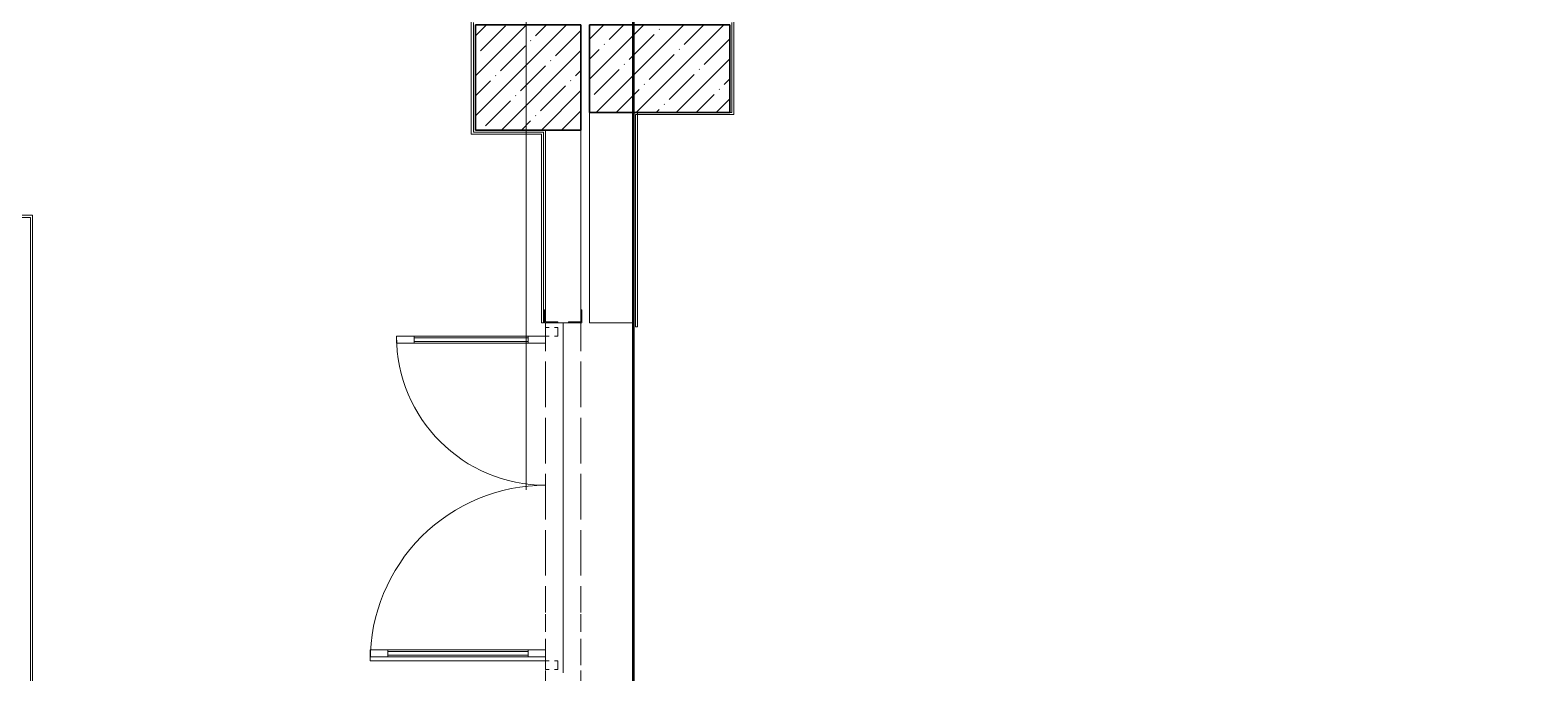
# Model space of a CAD drawing. Header units: millimetres. Extents: x 5993 to 95364, y 94667 to 143522.
# Drawn here: x 45650 to 46347, y 119970 to 120268 of the extents above; entities that cross this region are included whole.
import ezdxf

# ---------------------------------------------------------------- set-up
doc = ezdxf.new("R2010")
doc.units = ezdxf.units.MM
for name, pattern in [('200_ШТРИХ_ш1п0_6_', [160, 100, -60]), ('50_200_ШТРИХ_1Т_ш5_п1_п1_', [1400, 1000, -200, 0, -200]), ('Штрих короткий', [300, 150, -150])]:
    doc.linetypes.add(name, pattern=pattern)
for name, color, linetype, lineweight in [('0-2', 7, 'Continuous', 9), ('S-GRID-____-OTLN-1', 7, '50_200_ШТРИХ_1Т_ш5_п1_п1_', 9), ('Двери', 7, 'Continuous', 9), ('Несущие колонны', 7, 'Continuous', 9), ('Несущие колонны-1', 7, 'Continuous', 35), ('Обобщенные модели', 7, 'Continuous', 9), ('Перекрытия', 7, 'Continuous', 9), ('Перемычка-1', 7, 'Штрих короткий', 9), ('Перемычка_Пунктирные линии-1', 7, '200_ШТРИХ_ш1п0_6_', 9), ('Размеры', 7, 'Continuous', 15), ('Стены', 7, 'Continuous', 9), ('Стены-1', 7, 'Continuous', 13), ('Элементы узлов', 7, 'Continuous', 9)]:
    doc.layers.add(name, color=color, linetype=linetype, lineweight=lineweight)

# ---------------------------------------------------------------- blocks, each defined once
blk = doc.blocks.new('Проем_Дверь_Прямоугольный - 2000х2100h_дверные проемы-35110968-АИ2_01_План напольных покрытий и плинтусов 1го этажа _Часть 1_')
at = {"layer": 'Перемычка-1'}
for p, q in [((1000, 100), (-1000, 100)), ((1000, -100), (-1000, -100))]:
    blk.add_line(p, q, dxfattribs=at)
blk = doc.blocks.new('BSC_Колонна _Прямоугольная - 500х800-V85-АИ2_01_План напольных покрытий и плинтусов 1го этажа _Часть 1_')
at = {"layer": 'Несущие колонны'}
h = blk.add_hatch(dxfattribs=at)
h.set_pattern_fill('FP_117', color=256, style=0, pattern_type=2)
h.set_pattern_definition([(315, (-77400, 52950), (114.04925, 114.04925), []), (315, (-77400, 52835.95), (114.04925, 114.04925), [201.613, -40.323, 3.353, -36.97])])
h.paths.add_polyline_path([(-250, 400), (-250, -400), (250, -400), (250, 400)], flags=0)
at = {"layer": 'Несущие колонны-1'}
for p, q in [((250, 400), (-250, 400)), ((-250, 400), (-250, -400)), ((250, -400), (250, 400)), ((-250, -400), (250, -400))]:
    blk.add_line(p, q, dxfattribs=at)
blk = doc.blocks.new('BSC_Колонна _Прямоугольная - 600х600-V96-АИ2_01_План напольных покрытий и плинтусов 1го этажа _Часть 1_')
at = {"layer": 'Несущие колонны'}
h = blk.add_hatch(dxfattribs=at)
h.set_pattern_fill('FP_129', color=256, style=0, pattern_type=2)
h.set_pattern_definition([(45, (-52200, -77350), (-114.04925, 114.04925), []), (45, (-52085.95, -77350), (-114.04925, 114.04925), [201.613, -40.323, 3.353, -36.97])])
h.paths.add_polyline_path([(-300, -300), (300, -300), (300, 300), (-300, 300)], flags=0)
at = {"layer": 'Несущие колонны-1'}
for p, q in [((300, 300), (-300, 300)), ((-300, 300), (-300, -300)), ((300, -300), (300, 300)), ((-300, -300), (300, -300))]:
    blk.add_line(p, q, dxfattribs=at)
blk = doc.blocks.new('Фахверк_СКБ_Уголок - 200_4420-28235837-АИ2_01_План напольных покрытий и плинтусов 1го этажа _Часть 1_')
at = {"layer": 'Обобщенные модели'}
for p, q in [((200, 156), (125, 156)), ((125, 156), (125, 81)), ((131, 81), (131, 150)), ((131, 150), (200, 150)), ((200, 150), (200, 156)), ((125, 81), (131, 81)), ((131, 19), (125, 19)), ((125, 19), (125, -56)), ((131, -50), (131, 19)), ((125, -56), (200, -56)), ((200, -50), (131, -50)), ((200, -56), (200, -50))]:
    blk.add_line(p, q, dxfattribs=at)
blk = doc.blocks.new('Дверь_Витражная_СКБ_2Ст2 - ДВВ_ДАО_СОШ_Физ_ зал-V303-АИ2_01_План напольных покрытий и плинтусов 1го этажа _Часть 1_')
at = {"layer": 'Двери'}
for p, q in [((-925, 1035), (-925, 35)), ((925, 885), (925, 35))]:
    blk.add_line(p, q, dxfattribs=at)
for centre, radius, start, end in [((-925, 35), 1000, 360, 90), ((925, 35), 850, 90, 180)]:
    blk.add_arc(centre, radius, start, end, dxfattribs=at)
at = {"layer": 'Элементы узлов'}
for p, q in [((-903, 1035), (-863, 1035)), ((-903, 1035), (-903, 35)), ((-863, 1035), (-903, 1035)), ((-903, 1035), (-903, 35)), ((-863, 1035), (-863, 35)), ((-863, 35), (-863, 1035)), ((-903, 935), (-863, 935)), ((-893, 935), (-893, 135)), ((-873, 935), (-873, 135)), ((925, 885), (885, 885)), ((885, 885), (885, 35)), ((925, 885), (885, 885)), ((885, 885), (885, 35)), ((925, 885), (925, 35)), ((925, 35), (925, 885)), ((925, 785), (885, 785)), ((895, 785), (895, 135)), ((915, 785), (915, 135)), ((-903, 135), (-863, 135)), ((925, 135), (885, 135)), ((-975, 35), (-975, 15)), ((-925, 35), (-975, 35)), ((-925, 35), (-975, 35)), ((-975, 35), (-975, 15)), ((-925, 15), (-925, 35)), ((-925, 15), (-925, 35)), ((-863, 35), (-903, 35)), ((-903, 35), (-863, 35)), ((885, 35), (925, 35)), ((885, 35), (925, 35)), ((925, 15), (925, 35)), ((925, 35), (975, 35)), ((925, 35), (925, 15)), ((975, 35), (925, 35)), ((975, 35), (975, 15)), ((975, 15), (975, 35)), ((-975, -15), (-975, -35)), ((-975, -15), (-975, -35)), ((-975, -35), (-925, -35)), ((-975, -35), (-925, -35)), ((-925, -35), (-925, -15)), ((-925, -35), (-925, -15)), ((925, -35), (925, -15)), ((925, -15), (925, -35)), ((975, -35), (925, -35)), ((925, -35), (975, -35)), ((975, -15), (975, -35)), ((975, -35), (975, -15))]:
    blk.add_line(p, q, dxfattribs=at)
blk = doc.blocks.new('АР_Перемычка - АР_Перемычка-35111007-АИ2_01_План напольных покрытий и плинтусов 1го этажа _Часть 1_')
at = {"layer": 'Обобщенные модели'}
blk.add_line((-400, -100), (-392, -100), dxfattribs=at)
at = {"layer": 'Перемычка_Пунктирные линии-1'}
for p, q in [((-400, 100), (2000, 100)), ((-400, -100), (-400, 100)), ((2000, 31), (2000, -31)), ((-400, -100), (2000, -100))]:
    blk.add_line(p, q, dxfattribs=at)

msp = doc.modelspace()

# ---------------------------------------------------------------- linework, layer by layer
at = {"layer": 'S-GRID-____-OTLN-1', "color": 251, "ltscale": 0.6, "true_color": 0x636466}
msp.add_line((45880.62, 121495.1), (45880.62, 119524.33), dxfattribs=at)
at = {"layer": 'Перекрытия'}
msp.add_line((45897.79, 119969.98), (45897.79, 120132.36), dxfattribs=at)
at = {"layer": 'Размеры', "color": 1, "lineweight": 50}
msp.add_lwpolyline([(47883.84, 121052.13), (45930.35, 121052.13), (45930.35, 119802.71), (47883.84, 119802.71)], close=True, dxfattribs=at)
at = {"layer": 'Стены'}
for p, q in [((45855.14, 120219.94), (45855.14, 120272.69)), ((45856.12, 120271.71), (45856.12, 120220.92)), ((45976.1, 120230.04), (45976.1, 120271.71)), ((45977.07, 120272.69), (45977.07, 120229.06)), ((45932.31, 120230.04), (45932.31, 120130.65)), ((45975.12, 120230.04), (45976.1, 120230.04)), ((45931.33, 120130.65), (45931.33, 120229.06)), ((45977.07, 120229.06), (45931.33, 120229.06)), ((45887.7, 120219.94), (45855.14, 120219.94)), ((45856.12, 120220.92), (45888.68, 120220.92)), ((45887.7, 120132.36), (45887.7, 120219.94)), ((45888.68, 120220.92), (45888.68, 120132.36)), ((45452.56, 120182.34), (45651.49, 120182.34)), ((45650.51, 120181.36), (45452.56, 120181.36)), ((45650.51, 119754.69), (45650.51, 120181.36)), ((45651.49, 120182.34), (45651.49, 119754.69)), ((45888.68, 120132.36), (45887.7, 120132.36)), ((45932.31, 120130.65), (45931.33, 120130.65))]:
    msp.add_line(p, q, dxfattribs=at)
at = {"layer": 'Стены-1'}
for p, q in [((45910, 120230.04), (45910, 120132.36)), ((45930.35, 120132.36), (45930.35, 120230.04)), ((45889.65, 120221.9), (45889.65, 120138.47)), ((45905.93, 120138.47), (45905.93, 120221.9)), ((45895.27, 120132.36), (45900.32, 120132.36)), ((45910, 120132.36), (45930.35, 120132.36))]:
    msp.add_line(p, q, dxfattribs=at)

# ---------------------------------------------------------------- block references
at = {"layer": '0-2', "xscale": 0.08139549610658335, "yscale": 0.08139549610658335, "zscale": 0.08139549610658335}
msp.add_blockref('BSC_Колонна _Прямоугольная - 600х600-V96-АИ2_01_План напольных покрытий и плинтусов 1го этажа _Часть 1_', (45881.52, 120246.31), dxfattribs=at)
for name, p, rotation in [('BSC_Колонна _Прямоугольная - 500х800-V85-АИ2_01_План напольных покрытий и плинтусов 1го этажа _Часть 1_', (45942.56, 120250.38), 89.9999999999999), ('Фахверк_СКБ_Уголок - 200_4420-28235837-АИ2_01_План напольных покрытий и плинтусов 1го этажа _Часть 1_', (45901.86, 120122.19), 89.99999999999991), ('Проем_Дверь_Прямоугольный - 2000х2100h_дверные проемы-35110968-АИ2_01_План напольных покрытий и плинтусов 1го этажа _Часть 1_', (45897.79, 120050.97), 89.99999999999991), ('АР_Перемычка - АР_Перемычка-35111007-АИ2_01_План напольных покрытий и плинтусов 1го этажа _Часть 1_', (45897.79, 119969.57), 89.99999999999991), ('Дверь_Витражная_СКБ_2Ст2 - ДВВ_ДАО_СОШ_Физ_ зал-V303-АИ2_01_План напольных покрытий и плинтусов 1го этажа _Часть 1_', (45892.5, 120050.97), 89.99999999999542)]:
    msp.add_blockref(name, p, dxfattribs=dict(at, rotation=rotation))

doc.saveas('drawing.dxf')
